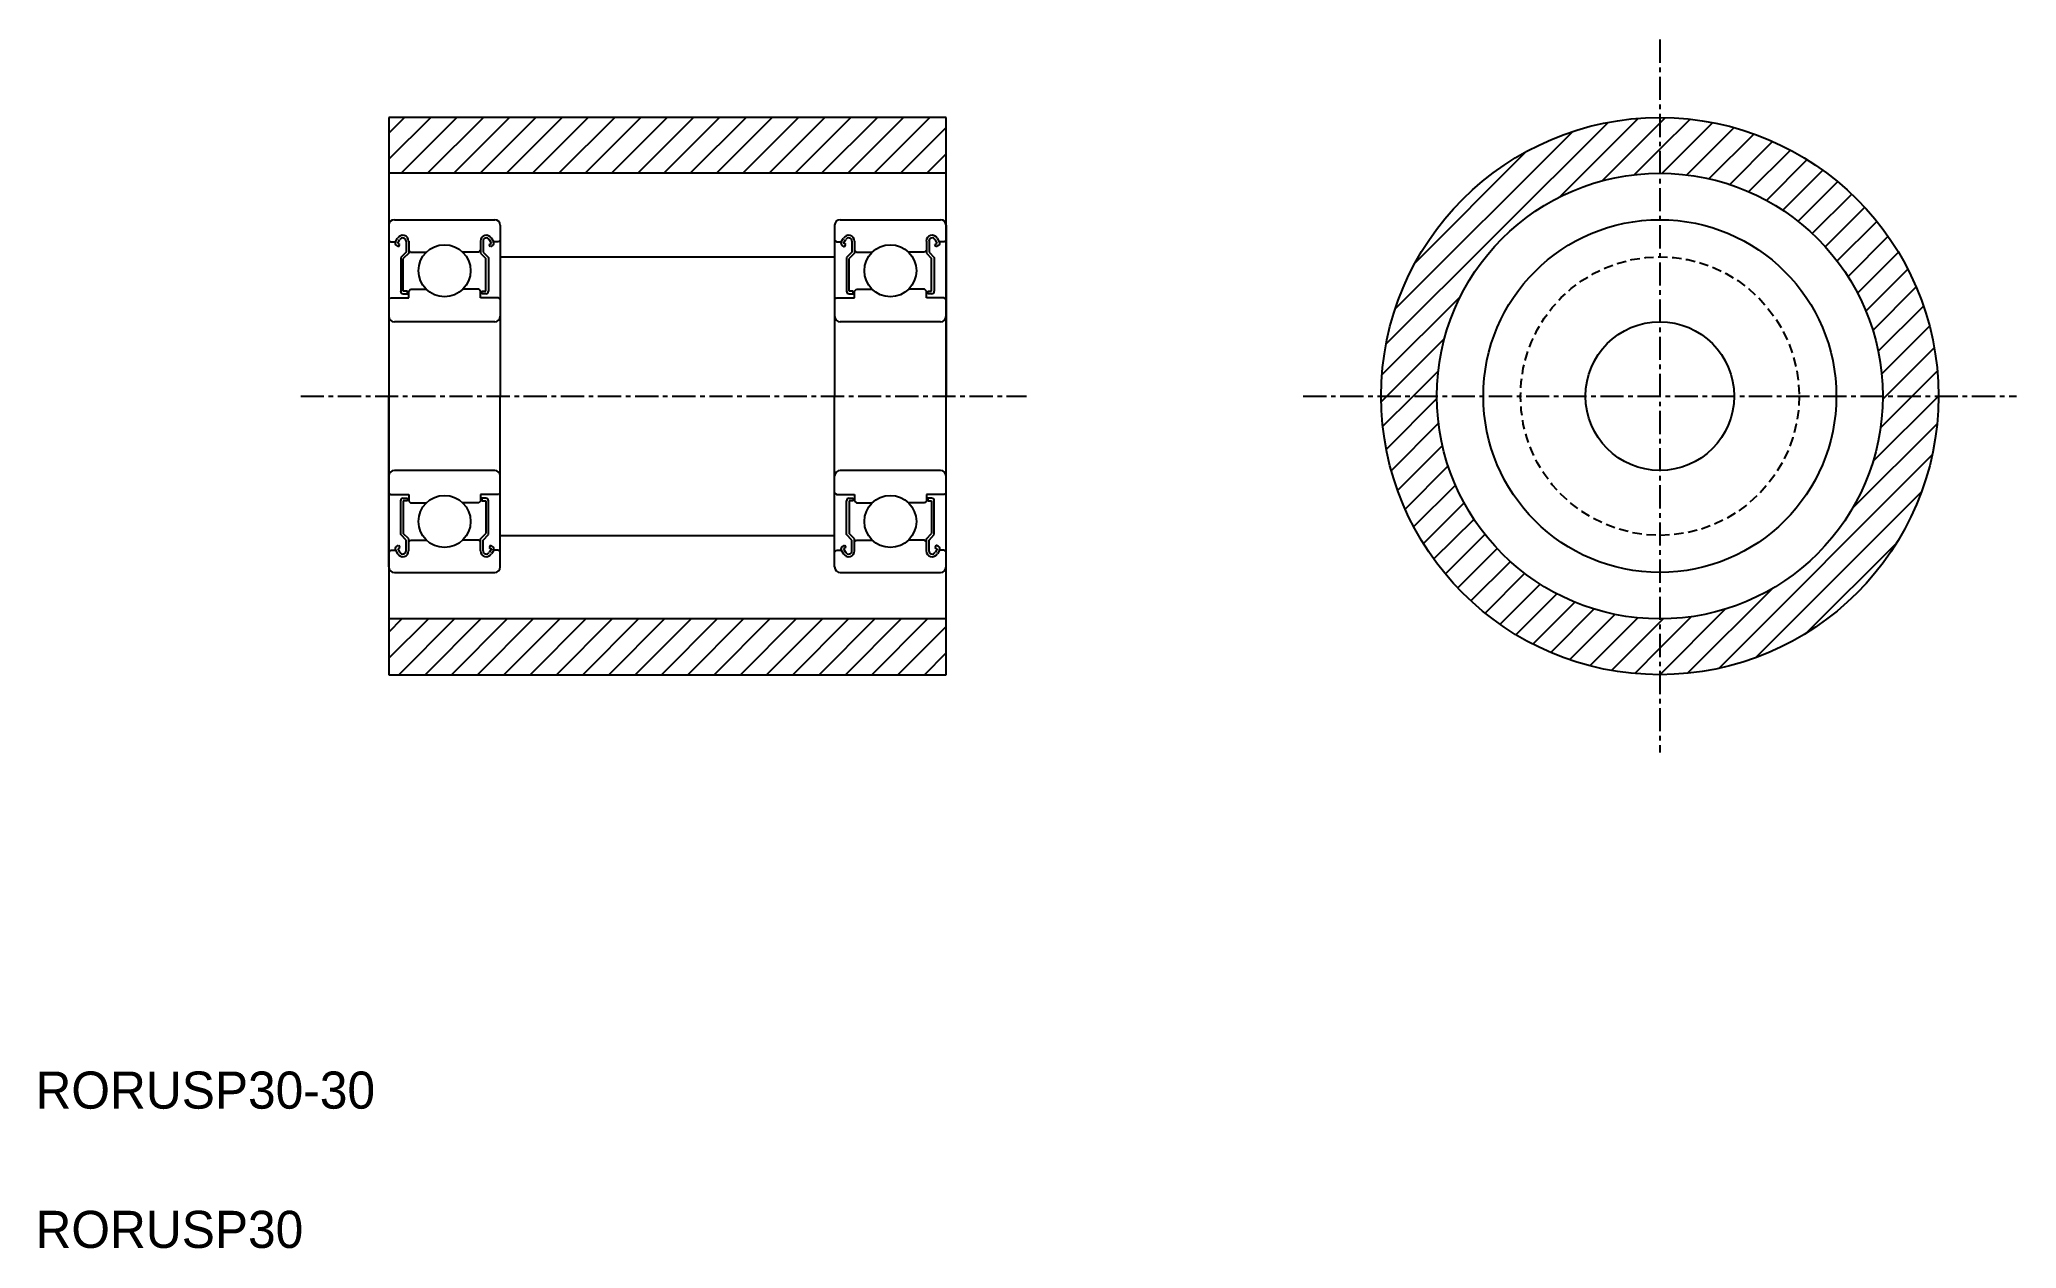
# Model space of a CAD drawing. Extents: x 5 to 112, y 5 to 70.
import ezdxf

# ---------------------------------------------------------------- set-up
doc = ezdxf.new("R2010")
doc.units = 0
doc.linetypes.add('CENTER', pattern=[2, 1.25, -0.25, 0.25, -0.25])
doc.linetypes.add('DASHED', pattern=[0.75, 0.5, -0.25])
doc.layers.get('0').update_dxf_attribs({"linetype": 'CONTINUOUS'})
doc.layers.add('CENTER', color=1, linetype='CENTER')

# ---------------------------------------------------------------- blocks, each defined once
blk = doc.blocks.new('*X2')
at = {"color": 0, "linetype": 'CONTINUOUS'}
for p, q in [((24.02, 63.62), (26.28, 65.87)), ((24.02, 65.03), (24.86, 65.87)), ((24.69, 62.87), (27.69, 65.87)), ((26.11, 62.87), (29.11, 65.87)), ((27.52, 62.87), (30.52, 65.87)), ((28.93, 62.87), (31.93, 65.87)), ((30.35, 62.87), (33.35, 65.87)), ((31.76, 62.87), (34.76, 65.87)), ((33.18, 62.87), (36.18, 65.87)), ((34.59, 62.87), (37.59, 65.87)), ((36, 62.87), (39, 65.87)), ((37.42, 62.87), (40.42, 65.87)), ((38.83, 62.87), (41.83, 65.87)), ((40.25, 62.87), (43.25, 65.87)), ((41.66, 62.87), (44.66, 65.87)), ((43.08, 62.87), (46.08, 65.87)), ((44.49, 62.87), (47.49, 65.87)), ((45.9, 62.87), (48.9, 65.87)), ((47.32, 62.87), (50.32, 65.87)), ((48.73, 62.87), (51.73, 65.87)), ((50.15, 62.87), (53.15, 65.87)), ((51.56, 62.87), (54.02, 65.34)), ((77.7, 53.66), (89.66, 65.61)), ((78.19, 55.57), (87.75, 65.12)), ((87.05, 61.6), (91.29, 65.83)), ((89.34, 62.47), (92.44, 65.57)), ((92.44, 65.57), (92.74, 65.87)), ((92.44, 64.16), (94.07, 65.79)), ((92.57, 62.87), (95.3, 65.6)), ((93.9, 62.79), (96.44, 65.33)), ((95.1, 62.58), (97.52, 64.99)), ((52.98, 62.87), (54.02, 63.92)), ((79.28, 58.06), (85.25, 64.04)), ((91.08, 62.8), (92.44, 64.16)), ((96.21, 62.27), (98.53, 64.59)), ((97.23, 61.88), (99.48, 64.12)), ((98.18, 61.41), (100.37, 63.61)), ((99.06, 60.88), (101.22, 63.04)), ((99.89, 60.29), (102.02, 62.42)), ((100.64, 59.63), (102.77, 61.75)), ((101.35, 58.92), (103.47, 61.04)), ((101.99, 58.15), (104.12, 60.28)), ((102.57, 57.31), (104.73, 59.48)), ((103.09, 56.42), (105.29, 58.62)), ((103.53, 55.45), (105.79, 57.71)), ((103.91, 54.41), (106.24, 56.75)), ((77.49, 52.03), (81.72, 56.26)), ((104.2, 53.29), (106.64, 55.72)), ((104.38, 52.06), (106.96, 54.64)), ((77.74, 50.87), (80.85, 53.98)), ((104.61, 50.87), (107.21, 53.47)), ((79.16, 50.87), (80.52, 52.23)), ((106.03, 50.87), (107.38, 52.23)), ((77.44, 50.57), (77.74, 50.87)), ((77.53, 49.25), (79.16, 50.87)), ((77.72, 48.02), (80.44, 50.74)), ((103.91, 47.34), (107.44, 50.87)), ((104.32, 49.16), (106.03, 50.87)), ((104.44, 50.7), (104.61, 50.87)), ((77.99, 46.87), (80.53, 49.42)), ((102.8, 44.82), (107.37, 49.38)), ((78.33, 45.8), (80.74, 48.21)), ((78.73, 44.79), (81.05, 47.11)), ((95.61, 36.21), (107.1, 47.71)), ((79.19, 43.84), (81.44, 46.08)), ((79.71, 42.94), (81.9, 45.13)), ((97.6, 36.79), (106.53, 45.72)), ((80.28, 42.1), (82.44, 44.25)), ((80.9, 41.3), (83.03, 43.43)), ((81.56, 40.55), (83.68, 42.67)), ((100.36, 38.14), (105.18, 42.96)), ((82.27, 39.85), (84.4, 41.97)), ((83.03, 39.19), (85.17, 41.33)), ((83.84, 38.59), (86, 40.75)), ((93.93, 35.95), (98.5, 40.51)), ((84.7, 38.03), (86.9, 40.23)), ((85.61, 37.52), (87.86, 39.78)), ((86.57, 37.07), (88.91, 39.41)), ((92.44, 35.87), (95.98, 39.41)), ((24.02, 36.75), (26.15, 38.87)), ((24.02, 38.16), (24.73, 38.87)), ((24.56, 35.87), (27.56, 38.87)), ((25.98, 35.87), (28.98, 38.87)), ((27.39, 35.87), (30.39, 38.87)), ((28.8, 35.87), (31.8, 38.87)), ((30.22, 35.87), (33.22, 38.87)), ((31.63, 35.87), (34.63, 38.87)), ((33.05, 35.87), (36.05, 38.87)), ((34.46, 35.87), (37.46, 38.87)), ((35.87, 35.87), (38.87, 38.87)), ((37.29, 35.87), (40.29, 38.87)), ((38.7, 35.87), (41.7, 38.87)), ((40.12, 35.87), (43.12, 38.87)), ((41.53, 35.87), (44.53, 38.87)), ((42.95, 35.87), (45.95, 38.87)), ((44.36, 35.87), (47.36, 38.87)), ((45.77, 35.87), (48.77, 38.87)), ((47.19, 35.87), (50.19, 38.87)), ((48.6, 35.87), (51.6, 38.87)), ((50.02, 35.87), (53.02, 38.87)), ((51.43, 35.87), (54.02, 38.47)), ((87.59, 36.68), (90.03, 39.12)), ((88.68, 36.35), (91.26, 38.93)), ((89.84, 36.1), (92.44, 38.7)), ((92.44, 37.29), (94.15, 39)), ((92.44, 38.7), (92.62, 38.88)), ((91.09, 35.94), (92.44, 37.29)), ((52.85, 35.87), (54.02, 37.05))]:
    blk.add_line(p, q, dxfattribs=at)

msp = doc.modelspace()

# ---------------------------------------------------------------- linework, layer by layer
at = {"color": 7, "linetype": 'CONTINUOUS'}
for p, q in [((24.02, 65.87), (24.02, 35.87)), ((54.02, 65.87), (24.02, 65.87)), ((54.02, 35.87), (54.02, 65.87)), ((54.02, 62.87), (24.02, 62.87)), ((24.02, 60.07), (24.02, 50.87)), ((24.32, 60.37), (29.72, 60.37)), ((30.02, 60.07), (30.02, 50.87)), ((48.02, 60.07), (48.02, 50.87)), ((48.32, 60.37), (53.72, 60.37)), ((54.02, 60.07), (54.02, 50.87)), ((24.02, 59.27), (24.12, 59.17)), ((24.12, 59.17), (24.38, 59.17)), ((24.38, 59.17), (24.49, 59.37)), ((24.43, 58.98), (24.55, 58.91)), ((24.5, 59.1), (24.62, 59.3)), ((24.62, 59.03), (24.5, 59.1)), ((24.55, 58.91), (24.62, 59.03)), ((24.95, 58.62), (24.66, 58.34)), ((25.09, 58.57), (24.8, 58.28)), ((24.95, 59.21), (24.95, 58.62)), ((25.09, 59.21), (25.09, 58.57)), ((25.09, 58.72), (25.19, 58.62)), ((25.19, 58.62), (26.04, 58.62)), ((28.86, 58.62), (28, 58.62)), ((28.96, 58.72), (28.86, 58.62)), ((28.96, 59.21), (28.96, 58.57)), ((28.96, 58.57), (29.24, 58.28)), ((29.1, 59.21), (29.1, 58.62)), ((29.1, 58.62), (29.38, 58.34)), ((29.42, 59.03), (29.54, 59.1)), ((29.49, 58.91), (29.42, 59.03)), ((29.54, 59.1), (29.43, 59.3)), ((29.61, 58.98), (29.49, 58.91)), ((29.67, 59.17), (29.55, 59.37)), ((29.92, 59.17), (29.67, 59.17)), ((30.02, 59.27), (29.92, 59.17)), ((48.02, 59.27), (48.12, 59.17)), ((48.12, 59.17), (48.38, 59.17)), ((48.38, 59.17), (48.49, 59.37)), ((48.43, 58.98), (48.55, 58.91)), ((48.5, 59.1), (48.62, 59.3)), ((48.62, 59.03), (48.5, 59.1)), ((48.55, 58.91), (48.62, 59.03)), ((48.95, 58.62), (48.66, 58.34)), ((49.09, 58.57), (48.8, 58.28)), ((48.95, 59.21), (48.95, 58.62)), ((49.09, 59.21), (49.09, 58.57)), ((49.09, 58.72), (49.19, 58.62)), ((49.19, 58.62), (50.04, 58.62)), ((52.86, 58.62), (52, 58.62)), ((52.96, 58.72), (52.86, 58.62)), ((52.96, 59.21), (52.96, 58.57)), ((52.96, 58.57), (53.24, 58.28)), ((53.1, 59.21), (53.1, 58.62)), ((53.1, 58.62), (53.38, 58.34)), ((53.42, 59.03), (53.54, 59.1)), ((53.49, 58.91), (53.42, 59.03)), ((53.54, 59.1), (53.43, 59.3)), ((53.61, 58.98), (53.49, 58.91)), ((53.67, 59.17), (53.55, 59.37)), ((53.92, 59.17), (53.67, 59.17)), ((54.02, 59.27), (53.92, 59.17)), ((24.02, 58.37), (24.02, 58.37)), ((24.66, 58.34), (24.66, 56.52)), ((24.8, 56.52), (24.8, 58.28)), ((29.24, 56.52), (29.24, 58.28)), ((29.38, 58.34), (29.38, 56.52)), ((30.02, 58.37), (48.02, 58.37)), ((30.02, 57.77), (30.02, 57.77)), ((48.66, 58.34), (48.66, 56.52)), ((48.8, 56.52), (48.8, 58.28)), ((53.24, 56.52), (53.24, 58.28)), ((53.38, 58.34), (53.38, 56.52)), ((54.02, 57.77), (54.02, 57.77)), ((25.02, 56.52), (24.8, 56.52)), ((25.02, 56.37), (25.02, 56.52)), ((25.09, 56.52), (25.19, 56.62)), ((25.09, 56.17), (25.09, 56.52)), ((25.19, 56.62), (26.04, 56.62)), ((28.86, 56.62), (28, 56.62)), ((28.96, 56.52), (28.86, 56.62)), ((28.96, 56.17), (28.96, 56.52)), ((29.03, 56.37), (29.03, 56.52)), ((29.03, 56.52), (29.24, 56.52)), ((49.02, 56.52), (48.8, 56.52)), ((49.02, 56.37), (49.02, 56.52)), ((49.09, 56.52), (49.19, 56.62)), ((49.09, 56.17), (49.09, 56.52)), ((49.19, 56.62), (50.04, 56.62)), ((52.86, 56.62), (52, 56.62)), ((52.96, 56.52), (52.86, 56.62)), ((52.96, 56.17), (52.96, 56.52)), ((53.03, 56.37), (53.03, 56.52)), ((53.03, 56.52), (53.24, 56.52)), ((24.02, 56.07), (24.12, 56.17)), ((24.12, 56.17), (25.09, 56.17)), ((24.8, 56.37), (25.02, 56.37)), ((29.92, 56.17), (28.96, 56.17)), ((29.24, 56.37), (29.03, 56.37)), ((30.02, 56.07), (29.92, 56.17)), ((30.02, 55.47), (30.02, 55.47)), ((48.02, 56.07), (48.12, 56.17)), ((48.12, 56.17), (49.09, 56.17)), ((48.8, 56.37), (49.02, 56.37)), ((53.92, 56.17), (52.96, 56.17)), ((53.24, 56.37), (53.03, 56.37)), ((54.02, 56.07), (53.92, 56.17)), ((54.02, 55.47), (54.02, 55.47)), ((29.72, 54.87), (24.32, 54.87)), ((53.72, 54.87), (48.32, 54.87)), ((24.02, 50.87), (24.02, 50.87)), ((24.02, 41.67), (24.02, 50.87)), ((30.02, 41.67), (30.02, 50.87)), ((48.02, 41.67), (48.02, 50.87)), ((54.02, 41.67), (54.02, 50.87)), ((29.72, 46.87), (24.32, 46.87)), ((53.72, 46.87), (48.32, 46.87)), ((24.02, 45.67), (24.12, 45.57)), ((24.12, 45.57), (25.09, 45.57)), ((24.66, 43.41), (24.66, 45.23)), ((24.8, 45.37), (25.02, 45.37)), ((24.8, 45.23), (24.8, 43.47)), ((25.02, 45.23), (24.8, 45.23)), ((25.02, 45.37), (25.02, 45.23)), ((25.09, 45.57), (25.09, 45.22)), ((25.09, 45.22), (25.19, 45.12)), ((25.19, 45.12), (26.04, 45.12)), ((28.86, 45.12), (28, 45.12)), ((28.96, 45.22), (28.86, 45.12)), ((28.96, 45.57), (28.96, 45.22)), ((29.92, 45.57), (28.96, 45.57)), ((29.03, 45.37), (29.03, 45.23)), ((29.24, 45.37), (29.03, 45.37)), ((29.03, 45.23), (29.24, 45.23)), ((29.24, 45.23), (29.24, 43.47)), ((29.38, 43.41), (29.38, 45.23)), ((30.02, 45.67), (29.92, 45.57)), ((48.02, 45.67), (48.12, 45.57)), ((48.12, 45.57), (49.09, 45.57)), ((48.66, 43.41), (48.66, 45.23)), ((48.8, 45.37), (49.02, 45.37)), ((48.8, 45.23), (48.8, 43.47)), ((49.02, 45.23), (48.8, 45.23)), ((49.02, 45.37), (49.02, 45.23)), ((49.09, 45.57), (49.09, 45.22)), ((49.09, 45.22), (49.19, 45.12)), ((49.19, 45.12), (50.04, 45.12)), ((52.86, 45.12), (52, 45.12)), ((52.96, 45.22), (52.86, 45.12)), ((52.96, 45.57), (52.96, 45.22)), ((53.92, 45.57), (52.96, 45.57)), ((53.03, 45.37), (53.03, 45.23)), ((53.24, 45.37), (53.03, 45.37)), ((53.03, 45.23), (53.24, 45.23)), ((53.24, 45.23), (53.24, 43.47)), ((53.38, 43.41), (53.38, 45.23)), ((54.02, 45.67), (53.92, 45.57)), ((24.02, 42.47), (24.12, 42.57)), ((24.12, 42.57), (24.38, 42.57)), ((24.38, 42.57), (24.49, 42.38)), ((24.43, 42.77), (24.55, 42.84)), ((24.62, 42.72), (24.5, 42.65)), ((24.5, 42.65), (24.62, 42.45)), ((24.55, 42.84), (24.62, 42.72)), ((24.95, 43.12), (24.66, 43.41)), ((25.09, 43.18), (24.8, 43.47)), ((24.95, 42.54), (24.95, 43.12)), ((25.09, 42.54), (25.09, 43.18)), ((25.09, 43.02), (25.19, 43.12)), ((25.19, 43.12), (26.04, 43.12)), ((28.86, 43.12), (28, 43.12)), ((28.96, 43.02), (28.86, 43.12)), ((28.96, 43.18), (29.24, 43.47)), ((28.96, 42.54), (28.96, 43.18)), ((29.1, 43.12), (29.38, 43.41)), ((29.1, 42.54), (29.1, 43.12)), ((29.49, 42.84), (29.42, 42.72)), ((29.42, 42.72), (29.54, 42.65)), ((29.54, 42.65), (29.43, 42.45)), ((29.61, 42.77), (29.49, 42.84)), ((29.67, 42.57), (29.55, 42.38)), ((29.92, 42.57), (29.67, 42.57)), ((30.02, 42.47), (29.92, 42.57)), ((30.02, 43.37), (48.02, 43.37)), ((48.02, 42.47), (48.12, 42.57)), ((48.12, 42.57), (48.38, 42.57)), ((48.38, 42.57), (48.49, 42.38)), ((48.43, 42.77), (48.55, 42.84)), ((48.62, 42.72), (48.5, 42.65)), ((48.5, 42.65), (48.62, 42.45)), ((48.55, 42.84), (48.62, 42.72)), ((48.95, 43.12), (48.66, 43.41)), ((49.09, 43.18), (48.8, 43.47)), ((48.95, 42.54), (48.95, 43.12)), ((49.09, 42.54), (49.09, 43.18)), ((49.09, 43.02), (49.19, 43.12)), ((49.19, 43.12), (50.04, 43.12)), ((52.86, 43.12), (52, 43.12)), ((52.96, 43.02), (52.86, 43.12)), ((52.96, 43.18), (53.24, 43.47)), ((52.96, 42.54), (52.96, 43.18)), ((53.1, 43.12), (53.38, 43.41)), ((53.1, 42.54), (53.1, 43.12)), ((53.49, 42.84), (53.42, 42.72)), ((53.42, 42.72), (53.54, 42.65)), ((53.54, 42.65), (53.43, 42.45)), ((53.61, 42.77), (53.49, 42.84)), ((53.67, 42.57), (53.55, 42.38)), ((53.92, 42.57), (53.67, 42.57)), ((54.02, 42.47), (53.92, 42.57)), ((24.32, 41.37), (29.72, 41.37)), ((48.32, 41.37), (53.72, 41.37)), ((54.02, 38.87), (24.02, 38.87)), ((24.02, 35.87), (54.02, 35.87))]:
    msp.add_line(p, q, dxfattribs=at)
for centre, radius in [((92.44, 50.87), 15), ((92.44, 50.87), 12), ((92.44, 50.87), 9.5), ((27.02, 57.62), 1.4), ((51.02, 57.62), 1.4), ((92.44, 50.87), 4), ((27.02, 44.12), 1.4), ((51.02, 44.12), 1.4)]:
    msp.add_circle(centre, radius, dxfattribs=at)
at = {"color": 3, "linetype": 'DASHED'}
msp.add_circle((92.44, 50.87), 7.5, dxfattribs=at)
at = {"color": 7, "linetype": 'CONTINUOUS'}
for centre, radius, start, end in [((24.32, 60.07), 0.3, 90, 180), ((29.72, 60.07), 0.3, 0, 90), ((48.32, 60.07), 0.3, 90, 180), ((53.72, 60.07), 0.3, 0, 90), ((24.5, 59.1), 0.142, 149.9903, 240.0019), ((24.77, 59.21), 0.319, 0, 150.0003), ((24.77, 59.21), 0.177, 0, 150.0032), ((29.27, 59.21), 0.319, 29.9997, 180), ((29.27, 59.21), 0.177, 29.9968, 180), ((29.54, 59.1), 0.142, 299.9981, 30.0097), ((48.5, 59.1), 0.142, 149.9903, 240.0019), ((48.77, 59.21), 0.319, 0, 150.0003), ((48.77, 59.21), 0.177, 0, 150.0032), ((53.27, 59.21), 0.319, 29.9997, 180), ((53.27, 59.21), 0.177, 29.9968, 180), ((53.54, 59.1), 0.142, 299.9981, 30.0097), ((24.8, 56.52), 0.142, 180, 270), ((29.24, 56.52), 0.142, 270, 360), ((48.8, 56.52), 0.142, 180, 270), ((53.24, 56.52), 0.142, 270, 360), ((24.32, 55.17), 0.3, 180, 270), ((29.72, 55.17), 0.3, 270, 0), ((48.32, 55.17), 0.3, 180, 270), ((53.72, 55.17), 0.3, 270, 0), ((24.32, 46.57), 0.3, 90, 180), ((29.72, 46.57), 0.3, 0, 90), ((48.32, 46.57), 0.3, 90, 180), ((53.72, 46.57), 0.3, 0, 90), ((24.8, 45.23), 0.142, 90, 180), ((29.24, 45.23), 0.142, 0, 90), ((48.8, 45.23), 0.142, 90, 180), ((53.24, 45.23), 0.142, 0, 90), ((24.5, 42.65), 0.142, 119.9981, 210.0097), ((29.54, 42.65), 0.142, 329.9903, 60.0019), ((48.5, 42.65), 0.142, 119.9981, 210.0097), ((53.54, 42.65), 0.142, 329.9903, 60.0019), ((24.32, 41.67), 0.3, 180, 270), ((24.77, 42.54), 0.319, 209.9997, 0), ((24.77, 42.54), 0.177, 209.9968, 0), ((29.27, 42.54), 0.319, 180, 330.0003), ((29.27, 42.54), 0.177, 180, 330.0032), ((29.72, 41.67), 0.3, 270, 0), ((48.32, 41.67), 0.3, 180, 270), ((48.77, 42.54), 0.319, 209.9997, 0), ((48.77, 42.54), 0.177, 209.9968, 0), ((53.27, 42.54), 0.319, 180, 330.0003), ((53.27, 42.54), 0.177, 180, 330.0032), ((53.72, 41.67), 0.3, 270, 0)]:
    msp.add_arc(centre, radius, start, end, dxfattribs=at)
at = {"layer": 'CENTER', "color": 1, "linetype": 'CENTER'}
for p, q in [((92.44, 70.07), (92.44, 31.68)), ((19.28, 50.87), (58.35, 50.87)), ((73.24, 50.87), (111.64, 50.87))]:
    msp.add_line(p, q, dxfattribs=at)

# ---------------------------------------------------------------- block references
at = {"color": 3, "linetype": 'CONTINUOUS'}
msp.add_blockref('*X2', (0, 0), dxfattribs=at)

# ---------------------------------------------------------------- texts
at = {"color": 7, "linetype": 'CONTINUOUS'}
for s, p in [('RORUSP30-30', (5, 12.5)), ('RORUSP30', (5, 5))]:
    msp.add_text(s, height=2, dxfattribs=at).set_placement(p)

doc.saveas('drawing.dxf')
